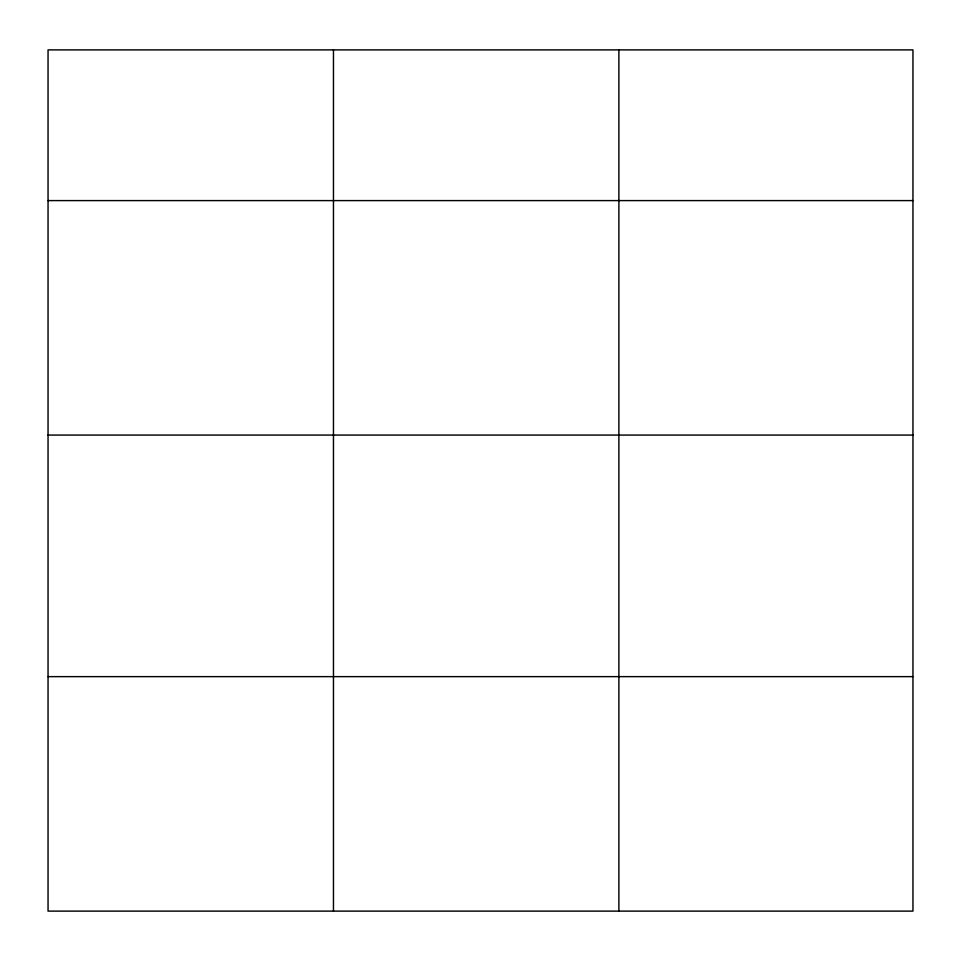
<?xml version="1.0" encoding="UTF-8"?>
<svg xmlns="http://www.w3.org/2000/svg" width="961" height="961" viewBox="0 0 961 961"><rect width="100%" height="100%" fill="white"/><g stroke="black" fill="none" stroke-linecap="round" stroke-linejoin="round"><path stroke-width="1.44" d="M912.95 435.069L912.95 49.888L48.05 49.888L48.05 911.112L912.95 911.112L912.95 435.069L48.05 435.069M48.05 200.597L912.95 200.597M48.05 676.64L912.95 676.64M618.884 49.888L618.884 911.112M333.467 49.888L333.467 911.112"/></g></svg>
